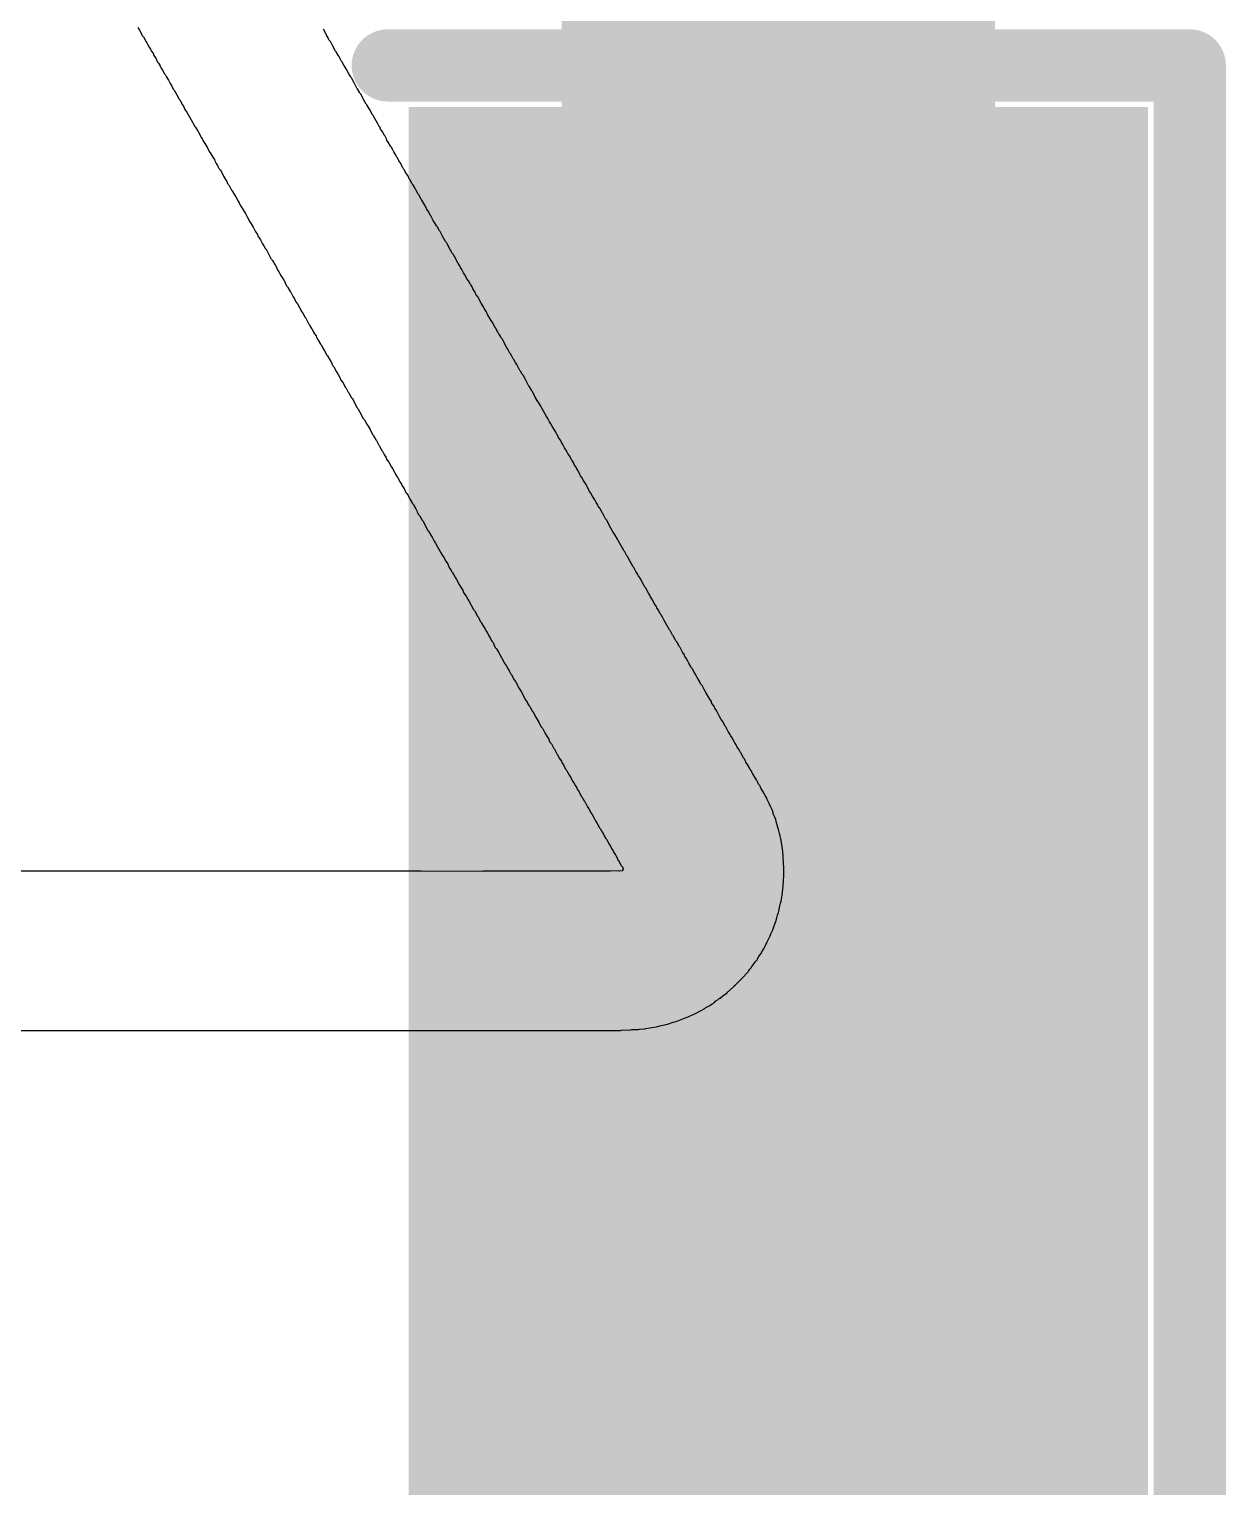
# Model space of a CAD drawing. Header units: inches. Extents: x -2 to 5376, y -4 to 5426.
# Drawn here: x 59.57 to 63.78, y 17.55 to 22.68 of the extents above; entities that cross this region are included whole.
import ezdxf

# ---------------------------------------------------------------- set-up
doc = ezdxf.new("R2010")
doc.units = ezdxf.units.IN
for name, color, linetype in [('Bottom Overlay', 54, 'Continuous'), ('Top Layer', 1, 'Continuous'), ('Top Overlay', 2, 'Continuous'), ('Top Paste', 8, 'Continuous'), ('Top Solder', 216, 'Continuous')]:
    doc.layers.add(name, color=color, linetype=linetype)

# ---------------------------------------------------------------- blocks, each defined once
blk = doc.blocks.new('R___2030_43')
at = {"layer": 'Top Layer'}
blk.add_hatch(color=1, dxfattribs=at).paths.add_polyline_path([(1.75, -3.9), (1.75, 3.9), (4.25, 3.9), (4.25, -3.9)])
at = {"layer": 'Top Paste'}
blk.add_hatch(color=8, dxfattribs=at).paths.add_polyline_path([(1.75, -3.9), (1.75, 3.9), (4.25, 3.9), (4.25, -3.9)])
at = {"layer": 'Top Solder'}
blk.add_hatch(color=216, dxfattribs=at).paths.add_polyline_path([(1.6992, -3.9508), (1.6992, 3.9508), (4.3008, 3.9508), (4.3008, -3.9508)])
at = {"layer": 'Top Overlay'}
for points in [[(1.6256, 4.0968, 0.254, 0.254, 0), (4.4476, 4.0968, 0.254, 0.254, 0)], [(4.4476, -4.0968, 0.254, 0.254, 0), (4.4476, 4.0968, 0.254, 0.254, 0)]]:
    blk.add_lwpolyline(points, format="xyseb", dxfattribs=at)
for points in [[(1.5621, 4.0968, 0.127, 0.127, 1), (1.6891, 4.0968, 0.127, 0.127, 1)], [(4.3841, 4.0968, 0.127, 0.127, 1), (4.5111, 4.0968, 0.127, 0.127, 1)], [(4.3841, 4.0968, 0.127, 0.127, 1), (4.5111, 4.0968, 0.127, 0.127, 1)]]:
    blk.add_lwpolyline(points, format="xyseb", close=True, dxfattribs=at)

msp = doc.modelspace()

# ---------------------------------------------------------------- linework, layer by layer
at = {"layer": 'Bottom Overlay'}
for p, q in [((59.9542, 22.687), (59.9599, 22.6769)), ((59.9599, 22.6769), (59.97, 22.6577)), ((60.6064, 22.6791), (60.6053, 22.6813)), ((60.6087, 22.6769), (60.6064, 22.6791)), ((60.6166, 22.6622), (60.6087, 22.6769)), ((60.6233, 22.6499), (60.6166, 22.6622)), ((59.97, 22.6577), (59.9722, 22.6555)), ((59.9722, 22.6555), (59.9734, 22.6532)), ((59.9734, 22.6532), (59.9824, 22.6364)), ((59.9824, 22.6364), (59.9857, 22.633)), ((59.9857, 22.633), (59.988, 22.6274)), ((59.988, 22.6274), (59.9936, 22.6173)), ((59.9936, 22.6173), (59.9981, 22.6105)), ((59.9981, 22.6105), (60.0003, 22.6049)), ((60.6261, 22.6437), (60.6233, 22.6499)), ((60.6312, 22.6375), (60.6261, 22.6437)), ((60.639, 22.6229), (60.6312, 22.6375)), ((60.6492, 22.6038), (60.639, 22.6229)), ((60.0003, 22.6049), (60.0082, 22.5936)), ((60.0082, 22.5936), (60.0093, 22.5891)), ((60.0093, 22.5891), (60.0166, 22.5785)), ((60.0166, 22.5785), (60.0234, 22.565)), ((60.0234, 22.565), (60.0262, 22.561)), ((60.0262, 22.561), (60.0307, 22.5543)), ((60.6514, 22.6015), (60.6492, 22.6038)), ((60.6593, 22.5869), (60.6514, 22.6015)), ((60.6615, 22.5846), (60.6593, 22.5869)), ((60.666, 22.5768), (60.6615, 22.5846)), ((60.6694, 22.5689), (60.666, 22.5768)), ((60.6717, 22.5667), (60.6694, 22.5689)), ((60.6784, 22.5543), (60.6717, 22.5667)), ((60.0307, 22.5543), (60.0335, 22.547)), ((60.0335, 22.547), (60.0352, 22.5453)), ((60.0352, 22.5453), (60.0363, 22.543)), ((60.0363, 22.543), (60.0408, 22.5363)), ((60.0408, 22.5363), (60.0476, 22.5239)), ((60.0476, 22.5239), (60.0498, 22.5217)), ((60.0498, 22.5217), (60.0521, 22.5161)), ((60.0521, 22.5161), (60.0532, 22.5138)), ((60.0532, 22.5138), (60.0611, 22.5014)), ((60.6829, 22.5475), (60.6784, 22.5543)), ((60.6885, 22.5374), (60.6829, 22.5475)), ((60.6908, 22.5318), (60.6885, 22.5374)), ((60.6964, 22.5239), (60.6908, 22.5318)), ((60.702, 22.5138), (60.6964, 22.5239)), ((60.7031, 22.5116), (60.702, 22.5138)), ((60.7054, 22.5093), (60.7031, 22.5116)), ((60.7144, 22.4924), (60.7054, 22.5093)), ((60.0611, 22.5014), (60.0678, 22.4891)), ((60.0678, 22.4891), (60.0723, 22.4823)), ((60.0723, 22.4823), (60.0746, 22.4767)), ((60.0746, 22.4767), (60.0791, 22.4688)), ((60.0791, 22.4688), (60.0813, 22.4666)), ((60.0813, 22.4666), (60.0903, 22.4497)), ((60.7245, 22.4733), (60.7144, 22.4924)), ((60.7268, 22.4711), (60.7245, 22.4733)), ((60.7346, 22.4565), (60.7268, 22.4711)), ((60.7358, 22.4542), (60.7346, 22.4565)), ((60.738, 22.452), (60.7358, 22.4542)), ((60.0903, 22.4497), (60.0993, 22.434)), ((60.0993, 22.434), (60.1015, 22.4317)), ((60.1015, 22.4317), (60.1105, 22.4148)), ((60.1105, 22.4148), (60.115, 22.4081)), ((60.115, 22.4081), (60.1184, 22.4002)), ((60.7425, 22.4441), (60.738, 22.452)), ((60.7448, 22.4385), (60.7425, 22.4441)), ((60.747, 22.4362), (60.7448, 22.4385)), ((60.7571, 22.4171), (60.747, 22.4362)), ((60.7594, 22.4148), (60.7571, 22.4171)), ((60.7661, 22.4025), (60.7594, 22.4148)), ((60.7706, 22.3957), (60.7661, 22.4025)), ((60.1184, 22.4002), (60.1195, 22.398)), ((60.1195, 22.398), (60.1274, 22.3867)), ((60.1274, 22.3867), (60.1409, 22.362)), ((60.1409, 22.362), (60.1465, 22.3541)), ((60.1465, 22.3541), (60.1488, 22.3485)), ((60.7785, 22.3811), (60.7706, 22.3957)), ((60.7796, 22.3789), (60.7785, 22.3811)), ((60.7819, 22.3766), (60.7796, 22.3789)), ((60.7976, 22.3474), (60.7819, 22.3766)), ((60.1488, 22.3485), (60.1544, 22.3384)), ((60.1544, 22.3384), (60.1566, 22.3361)), ((60.1566, 22.3361), (60.1645, 22.3215)), ((60.1645, 22.3215), (60.1668, 22.3193)), ((60.1668, 22.3193), (60.1679, 22.317)), ((60.1679, 22.317), (60.1769, 22.3002)), ((60.1769, 22.3002), (60.1814, 22.2934)), ((60.8021, 22.3406), (60.7976, 22.3474)), ((60.8032, 22.3384), (60.8021, 22.3406)), ((60.8049, 22.3367), (60.8032, 22.3384)), ((60.8077, 22.3294), (60.8049, 22.3367)), ((60.8133, 22.3215), (60.8077, 22.3294)), ((60.8178, 22.3136), (60.8133, 22.3215)), ((60.8201, 22.308), (60.8178, 22.3136)), ((60.8235, 22.3046), (60.8201, 22.308)), ((60.8291, 22.2945), (60.8235, 22.3046)), ((60.1814, 22.2934), (60.1825, 22.2889)), ((60.1825, 22.2889), (60.1898, 22.2782)), ((60.1898, 22.2782), (60.1983, 22.263)), ((60.1983, 22.263), (60.205, 22.2507)), ((60.205, 22.2507), (60.2106, 22.2428)), ((60.8302, 22.29), (60.8291, 22.2945)), ((60.8347, 22.2833), (60.8302, 22.29)), ((60.8426, 22.2687), (60.8347, 22.2833)), ((60.8448, 22.2664), (60.8426, 22.2687)), ((60.8504, 22.2563), (60.8448, 22.2664)), ((60.8549, 22.2495), (60.8504, 22.2563)), ((60.8606, 22.2394), (60.8549, 22.2495)), ((60.2106, 22.2428), (60.2174, 22.2304)), ((60.2174, 22.2304), (60.223, 22.2226)), ((60.223, 22.2226), (60.2241, 22.2181)), ((60.2241, 22.2181), (60.2297, 22.2079)), ((60.2297, 22.2079), (60.2342, 22.2012)), ((60.2342, 22.2012), (60.2365, 22.1956)), ((60.8639, 22.2316), (60.8606, 22.2394)), ((60.8662, 22.2293), (60.8639, 22.2316)), ((60.8752, 22.2124), (60.8662, 22.2293)), ((60.8774, 22.2102), (60.8752, 22.2124)), ((60.8831, 22.2001), (60.8774, 22.2102)), ((60.8853, 22.1944), (60.8831, 22.2001)), ((60.2365, 22.1956), (60.2376, 22.1933)), ((60.2376, 22.1933), (60.2399, 22.1911)), ((60.2399, 22.1911), (60.241, 22.1888)), ((60.241, 22.1888), (60.2444, 22.1855)), ((60.2444, 22.1855), (60.2466, 22.1798)), ((60.2466, 22.1798), (60.2522, 22.1697)), ((60.2522, 22.1697), (60.2556, 22.1641)), ((60.2556, 22.1641), (60.2623, 22.1517)), ((60.2623, 22.1517), (60.2668, 22.145)), ((60.8876, 22.1922), (60.8853, 22.1944)), ((60.8887, 22.19), (60.8876, 22.1922)), ((60.8909, 22.1877), (60.8887, 22.19)), ((60.896, 22.177), (60.8909, 22.1877)), ((60.9033, 22.1663), (60.896, 22.177)), ((60.9044, 22.1641), (60.9033, 22.1663)), ((60.9089, 22.154), (60.9044, 22.1641)), ((60.9112, 22.1517), (60.9089, 22.154)), ((60.919, 22.1371), (60.9112, 22.1517)), ((60.2668, 22.145), (60.2697, 22.1377)), ((60.2697, 22.1377), (60.2713, 22.136)), ((60.2713, 22.136), (60.2725, 22.1337)), ((60.2725, 22.1337), (60.2747, 22.1315)), ((60.2747, 22.1315), (60.2837, 22.1146)), ((60.2837, 22.1146), (60.286, 22.1124)), ((60.286, 22.1124), (60.2938, 22.0977)), ((60.2938, 22.0977), (60.2983, 22.091)), ((60.9213, 22.1349), (60.919, 22.1371)), ((60.9269, 22.1247), (60.9213, 22.1349)), ((60.9303, 22.1169), (60.9269, 22.1247)), ((60.9325, 22.1146), (60.9303, 22.1169)), ((60.9393, 22.1022), (60.9325, 22.1146)), ((60.9404, 22.1), (60.9393, 22.1022)), ((60.9427, 22.0977), (60.9404, 22.1)), ((60.9483, 22.0876), (60.9427, 22.0977)), ((60.2983, 22.091), (60.3062, 22.0764)), ((60.3062, 22.0764), (60.3107, 22.0696)), ((60.3107, 22.0696), (60.3135, 22.0623)), ((60.3135, 22.0623), (60.3163, 22.0584)), ((60.3163, 22.0584), (60.3208, 22.0516)), ((60.3208, 22.0516), (60.3276, 22.0393)), ((60.9505, 22.082), (60.9483, 22.0876)), ((60.9528, 22.0798), (60.9505, 22.082)), ((60.9595, 22.0674), (60.9528, 22.0798)), ((60.9685, 22.0539), (60.9595, 22.0674)), ((60.9696, 22.0494), (60.9685, 22.0539)), ((60.9753, 22.0404), (60.9696, 22.0494)), ((60.3276, 22.0393), (60.3321, 22.0325)), ((60.3321, 22.0325), (60.3388, 22.0202)), ((60.3388, 22.0202), (60.3478, 22.0033)), ((60.3478, 22.0033), (60.3523, 21.9965)), ((60.3523, 21.9965), (60.3591, 21.9842)), ((60.9798, 22.0325), (60.9753, 22.0404)), ((60.982, 22.0269), (60.9798, 22.0325)), ((60.9843, 22.0247), (60.982, 22.0269)), ((60.9933, 22.0078), (60.9843, 22.0247)), ((60.9978, 22.001), (60.9933, 22.0078)), ((61.0045, 21.9887), (60.9978, 22.001)), ((60.3591, 21.9842), (60.3635, 21.9774)), ((60.3635, 21.9774), (60.3664, 21.9701)), ((60.3664, 21.9701), (60.3748, 21.9583)), ((60.3748, 21.9583), (60.3776, 21.951)), ((60.3776, 21.951), (60.3793, 21.9493)), ((60.3793, 21.9493), (60.3804, 21.9471)), ((60.3804, 21.9471), (60.3849, 21.9403)), ((61.0068, 21.9864), (61.0045, 21.9887)), ((61.0146, 21.9718), (61.0068, 21.9864)), ((61.0169, 21.9696), (61.0146, 21.9718)), ((61.027, 21.9504), (61.0169, 21.9696)), ((61.036, 21.9336), (61.027, 21.9504)), ((60.3849, 21.9403), (60.3928, 21.9257)), ((60.3928, 21.9257), (60.3973, 21.919)), ((60.3973, 21.919), (60.4029, 21.9088)), ((60.4029, 21.9088), (60.4052, 21.9066)), ((60.4052, 21.9066), (60.422, 21.874)), ((61.0382, 21.9313), (61.036, 21.9336)), ((61.0394, 21.9291), (61.0382, 21.9313)), ((61.0416, 21.9268), (61.0394, 21.9291)), ((61.0495, 21.9122), (61.0416, 21.9268)), ((61.0585, 21.8953), (61.0495, 21.9122)), ((61.0596, 21.8931), (61.0585, 21.8953)), ((61.063, 21.8897), (61.0596, 21.8931)), ((61.072, 21.8728), (61.063, 21.8897)), ((60.422, 21.874), (60.4243, 21.8717)), ((60.4243, 21.8717), (60.4254, 21.8695)), ((60.4254, 21.8695), (60.4276, 21.8672)), ((60.4276, 21.8672), (60.4355, 21.8526)), ((60.4355, 21.8526), (60.4378, 21.8504)), ((60.4378, 21.8504), (60.4411, 21.8425)), ((60.4411, 21.8425), (60.4456, 21.8346)), ((61.0798, 21.8582), (61.072, 21.8728)), ((61.0821, 21.856), (61.0798, 21.8582)), ((61.0866, 21.8481), (61.0821, 21.856)), ((61.0888, 21.8425), (61.0866, 21.8481)), ((61.0933, 21.8357), (61.0888, 21.8425)), ((60.4456, 21.8346), (60.4501, 21.8279)), ((60.4501, 21.8279), (60.4524, 21.8222)), ((60.4524, 21.8222), (60.4569, 21.8144)), ((60.4569, 21.8144), (60.4614, 21.8076)), ((60.4614, 21.8076), (60.467, 21.7975)), ((60.467, 21.7975), (60.4693, 21.7953)), ((60.4693, 21.7953), (60.4726, 21.7874)), ((60.4726, 21.7874), (60.4782, 21.7773)), ((61.1001, 21.8234), (61.0933, 21.8357)), ((61.1046, 21.8166), (61.1001, 21.8234)), ((61.1091, 21.8088), (61.1046, 21.8166)), ((61.1113, 21.8031), (61.1091, 21.8088)), ((61.117, 21.7953), (61.1113, 21.8031)), ((61.1226, 21.7851), (61.117, 21.7953)), ((60.4782, 21.7773), (60.4805, 21.775)), ((60.4805, 21.775), (60.4816, 21.7728)), ((60.4816, 21.7728), (60.4895, 21.7582)), ((60.4895, 21.7582), (60.4917, 21.7559)), ((60.4917, 21.7559), (60.4929, 21.7537)), ((60.4929, 21.7537), (60.5007, 21.739)), ((60.5007, 21.739), (60.5052, 21.7323)), ((61.1237, 21.7829), (61.1226, 21.7851)), ((61.1254, 21.7812), (61.1237, 21.7829)), ((61.1299, 21.7745), (61.1254, 21.7812)), ((61.1327, 21.7671), (61.1299, 21.7745)), ((61.1417, 21.7537), (61.1327, 21.7671)), ((61.1428, 21.7492), (61.1417, 21.7537)), ((61.1529, 21.7345), (61.1428, 21.7492)), ((60.5052, 21.7323), (60.5069, 21.7261)), ((60.5069, 21.7261), (60.5086, 21.7244)), ((60.5086, 21.7244), (60.5097, 21.7222)), ((60.5097, 21.7222), (60.5154, 21.7143)), ((60.5154, 21.7143), (60.5221, 21.7019)), ((60.5221, 21.7019), (60.5266, 21.6941)), ((60.5266, 21.6941), (60.5277, 21.6918)), ((60.5277, 21.6918), (60.5356, 21.6794)), ((61.1541, 21.73), (61.1529, 21.7345)), ((61.1619, 21.7177), (61.1541, 21.73)), ((61.1687, 21.7053), (61.1619, 21.7177)), ((61.1743, 21.6952), (61.1687, 21.7053)), ((61.1788, 21.6884), (61.1743, 21.6952)), ((61.1833, 21.6806), (61.1788, 21.6884)), ((60.5356, 21.6794), (60.5423, 21.6671)), ((60.5423, 21.6671), (60.5446, 21.6648)), ((60.5446, 21.6648), (60.5547, 21.6457)), ((60.5547, 21.6457), (60.557, 21.6435)), ((60.557, 21.6435), (60.5592, 21.6378)), ((60.5592, 21.6378), (60.5648, 21.6277)), ((61.1855, 21.6749), (61.1833, 21.6806)), ((61.19, 21.6682), (61.1855, 21.6749)), ((61.1968, 21.6558), (61.19, 21.6682)), ((61.2013, 21.6491), (61.1968, 21.6558)), ((61.2092, 21.6345), (61.2013, 21.6491)), ((61.2103, 21.6322), (61.2092, 21.6345)), ((60.5648, 21.6277), (60.5671, 21.6255)), ((60.5671, 21.6255), (60.5716, 21.6153)), ((60.5716, 21.6153), (60.575, 21.6097)), ((60.575, 21.6097), (60.5806, 21.6018)), ((60.5806, 21.6018), (60.5817, 21.5974)), ((60.5817, 21.5974), (60.5873, 21.5895)), ((60.5873, 21.5895), (60.5884, 21.5872)), ((60.5884, 21.5872), (60.5963, 21.5726)), ((61.2125, 21.63), (61.2103, 21.6322)), ((61.2215, 21.6131), (61.2125, 21.63)), ((61.2227, 21.6108), (61.2215, 21.6131)), ((61.2249, 21.6086), (61.2227, 21.6108)), ((61.2316, 21.5962), (61.2249, 21.6086)), ((61.2328, 21.594), (61.2316, 21.5962)), ((61.235, 21.5917), (61.2328, 21.594)), ((61.2508, 21.5625), (61.235, 21.5917)), ((60.5963, 21.5726), (60.5986, 21.5704)), ((60.5986, 21.5704), (60.6064, 21.5557)), ((60.6064, 21.5557), (60.6109, 21.549)), ((60.6109, 21.549), (60.6188, 21.5344)), ((60.6188, 21.5344), (60.6211, 21.5321)), ((60.6211, 21.5321), (60.6289, 21.5175)), ((61.2553, 21.5557), (61.2508, 21.5625)), ((61.2631, 21.5411), (61.2553, 21.5557)), ((61.2654, 21.5389), (61.2631, 21.5411)), ((61.2699, 21.531), (61.2654, 21.5389)), ((61.2744, 21.5209), (61.2699, 21.531)), ((60.6289, 21.5175), (60.6345, 21.5085)), ((60.6345, 21.5085), (60.6374, 21.5012)), ((60.6374, 21.5012), (60.639, 21.4995)), ((60.639, 21.4995), (60.6402, 21.4973)), ((60.6402, 21.4973), (60.6424, 21.495)), ((60.6424, 21.495), (60.6435, 21.4928)), ((60.6435, 21.4928), (60.6525, 21.4759)), ((61.2766, 21.5186), (61.2744, 21.5209)), ((61.2822, 21.5085), (61.2766, 21.5186)), ((61.2867, 21.5018), (61.2822, 21.5085)), ((61.2969, 21.4827), (61.2867, 21.5018)), ((61.298, 21.4804), (61.2969, 21.4827)), ((61.3002, 21.4782), (61.298, 21.4804)), ((60.6525, 21.4759), (60.6582, 21.4658)), ((60.6582, 21.4658), (60.666, 21.4534)), ((60.666, 21.4534), (60.6672, 21.4489)), ((60.6672, 21.4489), (60.6728, 21.441)), ((60.6728, 21.441), (60.675, 21.4388)), ((60.675, 21.4388), (60.6784, 21.4309)), ((60.6784, 21.4309), (60.684, 21.4208)), ((61.3059, 21.468), (61.3002, 21.4782)), ((61.307, 21.4658), (61.3059, 21.468)), ((61.3092, 21.4635), (61.307, 21.4658)), ((61.3171, 21.4489), (61.3092, 21.4635)), ((61.3272, 21.4298), (61.3171, 21.4489)), ((61.3284, 21.4276), (61.3272, 21.4298)), ((60.684, 21.4208), (60.6863, 21.4186)), ((60.6863, 21.4186), (60.6941, 21.4039)), ((60.6941, 21.4039), (60.6964, 21.4017)), ((60.6964, 21.4017), (60.7054, 21.3848)), ((60.7054, 21.3848), (60.7076, 21.3826)), ((60.7076, 21.3826), (60.7256, 21.3488)), ((61.3306, 21.4253), (61.3284, 21.4276)), ((61.3385, 21.4107), (61.3306, 21.4253)), ((61.3396, 21.4084), (61.3385, 21.4107)), ((61.3418, 21.4062), (61.3396, 21.4084)), ((61.352, 21.3871), (61.3418, 21.4062)), ((61.3587, 21.3747), (61.352, 21.3871)), ((60.7256, 21.3488), (60.7279, 21.3466)), ((60.7279, 21.3466), (60.729, 21.3443)), ((60.729, 21.3443), (60.738, 21.3275)), ((60.738, 21.3275), (60.7459, 21.3129)), ((61.3643, 21.3668), (61.3587, 21.3747)), ((61.3711, 21.3545), (61.3643, 21.3668)), ((61.3756, 21.3477), (61.3711, 21.3545)), ((61.3913, 21.3185), (61.3756, 21.3477)), ((60.7459, 21.3129), (60.7509, 21.3067)), ((60.7509, 21.3067), (60.7594, 21.2915)), ((60.7594, 21.2915), (60.7639, 21.2847)), ((60.7639, 21.2847), (60.7706, 21.2724)), ((61.3958, 21.3117), (61.3913, 21.3185)), ((61.4026, 21.2994), (61.3958, 21.3117)), ((61.4071, 21.2926), (61.4026, 21.2994)), ((61.4127, 21.2825), (61.4071, 21.2926)), ((61.4172, 21.2758), (61.4127, 21.2825)), ((61.4239, 21.2634), (61.4172, 21.2758)), ((60.7706, 21.2724), (60.7796, 21.2555)), ((60.7796, 21.2555), (60.7819, 21.2533)), ((60.7819, 21.2533), (60.783, 21.251)), ((60.783, 21.251), (60.7909, 21.2364)), ((60.7909, 21.2364), (60.7931, 21.2341)), ((60.7931, 21.2341), (60.8021, 21.2173)), ((61.4284, 21.2566), (61.4239, 21.2634)), ((61.4329, 21.2488), (61.4284, 21.2566)), ((61.4341, 21.2443), (61.4329, 21.2488)), ((61.4397, 21.2364), (61.4341, 21.2443)), ((61.4453, 21.2263), (61.4397, 21.2364)), ((61.4487, 21.2207), (61.4453, 21.2263)), ((60.8021, 21.2173), (60.8043, 21.215)), ((60.8043, 21.215), (60.8077, 21.2072)), ((60.8077, 21.2072), (60.8122, 21.1993)), ((60.8122, 21.1993), (60.8145, 21.197)), ((60.8145, 21.197), (60.8156, 21.1948)), ((60.8156, 21.1948), (60.819, 21.1869)), ((60.819, 21.1869), (60.8201, 21.1847)), ((60.8201, 21.1847), (60.828, 21.1734)), ((60.828, 21.1734), (60.8291, 21.1689)), ((61.4554, 21.2083), (61.4487, 21.2207)), ((61.4599, 21.2015), (61.4554, 21.2083)), ((61.4644, 21.1937), (61.4599, 21.2015)), ((61.4667, 21.188), (61.4644, 21.1937)), ((61.4723, 21.1802), (61.4667, 21.188)), ((61.4768, 21.1723), (61.4723, 21.1802)), ((61.479, 21.1667), (61.4768, 21.1723)), ((60.8291, 21.1689), (60.8364, 21.1582)), ((60.8364, 21.1582), (60.846, 21.1408)), ((60.846, 21.1408), (60.8504, 21.1341)), ((60.8504, 21.1341), (60.8561, 21.1239)), ((60.8561, 21.1239), (60.8583, 21.1217)), ((60.8583, 21.1217), (60.8617, 21.1138)), ((61.4818, 21.1639), (61.479, 21.1667)), ((61.4863, 21.1571), (61.4818, 21.1639)), ((61.4892, 21.1498), (61.4863, 21.1571)), ((61.497, 21.1386), (61.4892, 21.1498)), ((61.4981, 21.1341), (61.497, 21.1386)), ((61.5026, 21.1273), (61.4981, 21.1341)), ((61.5105, 21.1127), (61.5026, 21.1273)), ((60.8617, 21.1138), (60.8662, 21.106)), ((60.8662, 21.106), (60.8684, 21.1037)), ((60.8684, 21.1037), (60.8718, 21.0958)), ((60.8718, 21.0958), (60.8763, 21.088)), ((60.8763, 21.088), (60.8819, 21.0801)), ((60.8819, 21.0801), (60.8831, 21.0756)), ((60.8831, 21.0756), (60.8904, 21.0649)), ((61.5116, 21.1105), (61.5105, 21.1127)), ((61.5173, 21.1026), (61.5116, 21.1105)), ((61.5184, 21.1003), (61.5173, 21.1026)), ((61.5206, 21.0947), (61.5184, 21.1003)), ((61.5263, 21.0868), (61.5206, 21.0947)), ((61.5308, 21.079), (61.5263, 21.0868)), ((61.5341, 21.0711), (61.5308, 21.079)), ((61.5364, 21.0688), (61.5341, 21.0711)), ((60.8904, 21.0649), (60.8971, 21.0514)), ((60.8971, 21.0514), (60.8999, 21.0475)), ((60.8999, 21.0475), (60.9044, 21.0407)), ((60.9044, 21.0407), (60.9067, 21.0351)), ((60.9067, 21.0351), (60.9123, 21.0272)), ((60.9123, 21.0272), (60.9202, 21.0126)), ((61.5409, 21.061), (61.5364, 21.0688)), ((61.5431, 21.0554), (61.5409, 21.061)), ((61.5476, 21.0486), (61.5431, 21.0554)), ((61.5533, 21.0385), (61.5476, 21.0486)), ((61.5611, 21.0261), (61.5533, 21.0385)), ((61.5656, 21.0182), (61.5611, 21.0261)), ((61.5667, 21.016), (61.5656, 21.0182)), ((60.9202, 21.0126), (60.9224, 21.0104)), ((60.9224, 21.0104), (60.9235, 21.0081)), ((60.9235, 21.0081), (60.9314, 20.9935)), ((60.9314, 20.9935), (60.9359, 20.9868)), ((60.9359, 20.9868), (60.937, 20.9823)), ((60.937, 20.9823), (60.9415, 20.9744)), ((60.9415, 20.9744), (60.9449, 20.971)), ((60.9449, 20.971), (60.9539, 20.9541)), ((61.5724, 21.0081), (61.5667, 21.016)), ((61.5735, 21.0036), (61.5724, 21.0081)), ((61.5791, 20.9958), (61.5735, 21.0036)), ((61.5847, 20.9856), (61.5791, 20.9958)), ((61.587, 20.98), (61.5847, 20.9856)), ((61.5892, 20.9778), (61.587, 20.98)), ((61.5982, 20.9609), (61.5892, 20.9778)), ((60.9539, 20.9541), (60.9562, 20.9519)), ((60.9562, 20.9519), (60.9741, 20.9182)), ((60.9741, 20.9182), (60.9764, 20.9159)), ((60.9764, 20.9159), (60.9843, 20.9013)), ((61.5994, 20.9586), (61.5982, 20.9609)), ((61.6027, 20.9553), (61.5994, 20.9586)), ((61.6185, 20.926), (61.6027, 20.9553)), ((61.623, 20.9182), (61.6185, 20.926)), ((61.6286, 20.908), (61.623, 20.9182)), ((60.9843, 20.9013), (60.9888, 20.8946)), ((60.9888, 20.8946), (60.9966, 20.8799)), ((60.9966, 20.8799), (61.0011, 20.8732)), ((61.0011, 20.8732), (61.0079, 20.8608)), ((61.6331, 20.9013), (61.6286, 20.908)), ((61.641, 20.8867), (61.6331, 20.9013)), ((61.6421, 20.8844), (61.641, 20.8867)), ((61.6443, 20.8822), (61.6421, 20.8844)), ((61.65, 20.8721), (61.6443, 20.8822)), ((61.6545, 20.8642), (61.65, 20.8721)), ((61.6634, 20.8473), (61.6545, 20.8642)), ((61.0079, 20.8608), (61.0169, 20.844)), ((61.0169, 20.844), (61.0191, 20.8417)), ((61.0191, 20.8417), (61.0202, 20.8395)), ((61.0202, 20.8395), (61.0259, 20.8293)), ((61.0259, 20.8293), (61.0315, 20.8215)), ((61.0315, 20.8215), (61.0349, 20.8136)), ((61.0349, 20.8136), (61.036, 20.8113)), ((61.6646, 20.8451), (61.6634, 20.8473)), ((61.6668, 20.8428), (61.6646, 20.8451)), ((61.6747, 20.8282), (61.6668, 20.8428)), ((61.6769, 20.826), (61.6747, 20.8282)), ((61.6859, 20.8091), (61.6769, 20.826)), ((61.036, 20.8113), (61.0439, 20.8001)), ((61.0439, 20.8001), (61.0461, 20.7945)), ((61.0461, 20.7945), (61.0517, 20.7844)), ((61.0517, 20.7844), (61.0562, 20.7776)), ((61.0562, 20.7776), (61.0574, 20.7731)), ((61.0574, 20.7731), (61.0596, 20.7709)), ((61.0596, 20.7709), (61.0607, 20.7686)), ((61.0607, 20.7686), (61.0652, 20.7619)), ((61.0652, 20.7619), (61.0708, 20.7517)), ((61.6916, 20.799), (61.6859, 20.8091)), ((61.6949, 20.7911), (61.6916, 20.799)), ((61.6983, 20.7877), (61.6949, 20.7911)), ((61.7062, 20.7731), (61.6983, 20.7877)), ((61.7107, 20.7664), (61.7062, 20.7731)), ((61.7152, 20.7585), (61.7107, 20.7664)), ((61.0708, 20.7517), (61.0753, 20.745)), ((61.0753, 20.745), (61.0843, 20.7281)), ((61.0843, 20.7281), (61.0911, 20.7158)), ((61.0911, 20.7158), (61.0967, 20.7079)), ((61.723, 20.7461), (61.7152, 20.7585)), ((61.7287, 20.736), (61.723, 20.7461)), ((61.7388, 20.7169), (61.7287, 20.736)), ((61.741, 20.7146), (61.7388, 20.7169)), ((61.7489, 20.7), (61.741, 20.7146)), ((61.0967, 20.7079), (61.1001, 20.7)), ((61.1001, 20.7), (61.1012, 20.6978)), ((61.1012, 20.6978), (61.1091, 20.6865)), ((61.1091, 20.6865), (61.1158, 20.6742)), ((61.1158, 20.6742), (61.1192, 20.6685)), ((61.1192, 20.6685), (61.1349, 20.6393)), ((61.75, 20.6978), (61.7489, 20.7)), ((61.7557, 20.6899), (61.75, 20.6978)), ((61.7579, 20.6843), (61.7557, 20.6899)), ((61.7624, 20.6775), (61.7579, 20.6843)), ((61.768, 20.6674), (61.7624, 20.6775)), ((61.7708, 20.6612), (61.768, 20.6674)), ((61.7781, 20.6505), (61.7708, 20.6612)), ((61.1349, 20.6393), (61.1394, 20.6348)), ((61.1394, 20.6348), (61.1406, 20.6325)), ((61.1406, 20.6325), (61.1439, 20.6247)), ((61.1439, 20.6247), (61.1484, 20.6168)), ((61.1484, 20.6168), (61.1507, 20.6146)), ((61.1507, 20.6146), (61.1529, 20.6089)), ((61.1529, 20.6089), (61.1586, 20.5988)), ((61.7793, 20.646), (61.7781, 20.6505)), ((61.7849, 20.6382), (61.7793, 20.646)), ((61.7894, 20.6303), (61.7849, 20.6382)), ((61.7916, 20.6247), (61.7894, 20.6303)), ((61.795, 20.6213), (61.7916, 20.6247)), ((61.7995, 20.6134), (61.795, 20.6213)), ((61.804, 20.6033), (61.7995, 20.6134)), ((61.1586, 20.5988), (61.1608, 20.5966)), ((61.1608, 20.5966), (61.1619, 20.5943)), ((61.1619, 20.5943), (61.1698, 20.5797)), ((61.1698, 20.5797), (61.1743, 20.573)), ((61.1743, 20.573), (61.1799, 20.5628)), ((61.1799, 20.5628), (61.1844, 20.5561)), ((61.8096, 20.5954), (61.804, 20.6033)), ((61.8153, 20.5853), (61.8096, 20.5954)), ((61.8243, 20.5685), (61.8153, 20.5853)), ((61.8265, 20.5662), (61.8243, 20.5685)), ((61.8355, 20.5493), (61.8265, 20.5662)), ((61.1844, 20.5561), (61.1912, 20.5437)), ((61.1912, 20.5437), (61.1945, 20.5381)), ((61.1945, 20.5381), (61.1968, 20.5325)), ((61.1968, 20.5325), (61.2002, 20.5268)), ((61.2002, 20.5268), (61.2035, 20.5235)), ((61.2035, 20.5235), (61.2047, 20.5212)), ((61.2047, 20.5212), (61.208, 20.5134)), ((61.208, 20.5134), (61.2125, 20.5055)), ((61.2125, 20.5055), (61.2159, 20.5021)), ((61.8377, 20.5471), (61.8355, 20.5493)), ((61.8445, 20.5347), (61.8377, 20.5471)), ((61.8467, 20.5291), (61.8445, 20.5347)), ((61.8501, 20.5257), (61.8467, 20.5291)), ((61.858, 20.5111), (61.8501, 20.5257)), ((61.8591, 20.5089), (61.858, 20.5111)), ((61.8614, 20.5066), (61.8591, 20.5089)), ((61.8704, 20.4897), (61.8614, 20.5066)), ((61.2159, 20.5021), (61.2227, 20.4897)), ((61.2227, 20.4897), (61.2339, 20.4684)), ((61.2339, 20.4684), (61.2361, 20.4661)), ((61.2361, 20.4661), (61.2451, 20.4493)), ((61.8737, 20.4841), (61.8704, 20.4897)), ((61.8754, 20.4824), (61.8737, 20.4841)), ((61.8782, 20.4751), (61.8754, 20.4824)), ((61.8827, 20.4684), (61.8782, 20.4751)), ((61.8883, 20.4583), (61.8827, 20.4684)), ((61.8928, 20.4515), (61.8883, 20.4583)), ((61.2451, 20.4493), (61.2496, 20.4425)), ((61.2496, 20.4425), (61.2564, 20.4301)), ((61.2564, 20.4301), (61.2598, 20.4245)), ((61.2598, 20.4245), (61.2654, 20.4144)), ((61.2654, 20.4144), (61.2676, 20.4122)), ((61.2676, 20.4122), (61.2688, 20.4099)), ((61.2688, 20.4099), (61.2778, 20.393)), ((61.9007, 20.4369), (61.8928, 20.4515)), ((61.9018, 20.4346), (61.9007, 20.4369)), ((61.9041, 20.4324), (61.9018, 20.4346)), ((61.9086, 20.4245), (61.9041, 20.4324)), ((61.9108, 20.4189), (61.9086, 20.4245)), ((61.9153, 20.4122), (61.9108, 20.4189)), ((61.9221, 20.3998), (61.9153, 20.4122)), ((61.2778, 20.393), (61.2822, 20.3863)), ((61.2822, 20.3863), (61.289, 20.3739)), ((61.289, 20.3739), (61.2912, 20.3717)), ((61.2912, 20.3717), (61.2935, 20.366)), ((61.2935, 20.366), (61.298, 20.3582)), ((61.298, 20.3582), (61.3025, 20.3514)), ((61.3025, 20.3514), (61.3182, 20.3222)), ((61.9243, 20.3975), (61.9221, 20.3998)), ((61.9311, 20.3852), (61.9243, 20.3975)), ((61.9339, 20.379), (61.9311, 20.3852)), ((61.9389, 20.3728), (61.9339, 20.379)), ((61.9401, 20.3705), (61.9389, 20.3728)), ((61.9446, 20.3604), (61.9401, 20.3705)), ((61.9468, 20.3582), (61.9446, 20.3604)), ((61.9524, 20.3481), (61.9468, 20.3582)), ((61.3182, 20.3222), (61.3239, 20.3143)), ((61.3239, 20.3143), (61.3261, 20.3087)), ((61.3261, 20.3087), (61.3306, 20.3008)), ((61.3306, 20.3008), (61.3329, 20.2986)), ((61.9558, 20.3424), (61.9524, 20.3481)), ((61.9637, 20.3278), (61.9558, 20.3424)), ((61.9716, 20.3166), (61.9637, 20.3278)), ((61.9727, 20.3121), (61.9716, 20.3166)), ((61.9828, 20.2975), (61.9727, 20.3121)), ((61.3329, 20.2986), (61.334, 20.2963)), ((61.334, 20.2963), (61.3418, 20.2817)), ((61.3418, 20.2817), (61.3441, 20.2795)), ((61.3441, 20.2795), (61.3531, 20.2626)), ((61.3531, 20.2626), (61.3576, 20.2558)), ((61.3576, 20.2558), (61.3643, 20.2435)), ((61.9839, 20.293), (61.9828, 20.2975)), ((61.9895, 20.2851), (61.9839, 20.293)), ((61.9997, 20.266), (61.9895, 20.2851)), ((62.0064, 20.2536), (61.9997, 20.266)), ((62.0109, 20.2469), (62.0064, 20.2536)), ((61.3643, 20.2435), (61.3722, 20.2289)), ((61.3722, 20.2289), (61.3773, 20.2227)), ((61.3773, 20.2227), (61.3829, 20.2103)), ((61.3829, 20.2103), (61.3846, 20.2086)), ((61.3846, 20.2086), (61.3857, 20.2064)), ((61.3857, 20.2064), (61.3936, 20.1918)), ((62.0199, 20.23), (62.0109, 20.2469)), ((62.0222, 20.2277), (62.0199, 20.23)), ((62.0278, 20.2176), (62.0222, 20.2277)), ((62.0306, 20.2114), (62.0278, 20.2176)), ((62.0379, 20.2007), (62.0306, 20.2114)), ((62.039, 20.1963), (62.0379, 20.2007)), ((61.3936, 20.1918), (61.3992, 20.1839)), ((61.3992, 20.1839), (61.4026, 20.176)), ((61.4026, 20.176), (61.4037, 20.1738)), ((61.4037, 20.1738), (61.4088, 20.1676)), ((61.4088, 20.1676), (61.4172, 20.1513)), ((61.4172, 20.1513), (61.4194, 20.149)), ((61.4194, 20.149), (61.4284, 20.1322)), ((62.0446, 20.1884), (62.039, 20.1963)), ((62.0525, 20.1738), (62.0446, 20.1884)), ((62.0548, 20.1715), (62.0525, 20.1738)), ((62.0593, 20.1636), (62.0548, 20.1715)), ((62.0615, 20.158), (62.0593, 20.1636)), ((62.0694, 20.1468), (62.0615, 20.158)), ((62.0705, 20.1445), (62.0694, 20.1468)), ((61.4284, 20.1322), (61.4307, 20.1299)), ((61.4307, 20.1299), (61.4352, 20.1198)), ((61.4352, 20.1198), (61.4363, 20.1175)), ((61.4363, 20.1175), (61.4442, 20.1063)), ((61.4442, 20.1063), (61.4453, 20.1018)), ((61.4453, 20.1018), (61.4526, 20.0911)), ((62.0739, 20.1367), (62.0705, 20.1445)), ((62.0761, 20.1344), (62.0739, 20.1367)), ((62.084, 20.1198), (62.0761, 20.1344)), ((62.0851, 20.1175), (62.084, 20.1198)), ((62.0874, 20.1153), (62.0851, 20.1175)), ((62.0919, 20.1074), (62.0874, 20.1153)), ((62.093, 20.1029), (62.0919, 20.1074)), ((62.0986, 20.095), (62.093, 20.1029)), ((62.1065, 20.0804), (62.0986, 20.095)), ((61.4526, 20.0911), (61.4554, 20.0849)), ((61.4554, 20.0849), (61.4599, 20.0771)), ((61.4599, 20.0771), (61.4622, 20.0748)), ((61.4622, 20.0748), (61.4633, 20.0726)), ((61.4633, 20.0726), (61.4723, 20.0557)), ((61.4723, 20.0557), (61.4768, 20.0489)), ((61.4768, 20.0489), (61.4835, 20.0366)), ((62.1076, 20.0782), (62.1065, 20.0804)), ((62.1099, 20.0759), (62.1076, 20.0782)), ((62.111, 20.0737), (62.1099, 20.0759)), ((62.1127, 20.072), (62.111, 20.0737)), ((62.1155, 20.0647), (62.1127, 20.072)), ((62.1177, 20.0624), (62.1155, 20.0647)), ((62.1256, 20.0478), (62.1177, 20.0624)), ((62.1301, 20.0411), (62.1256, 20.0478)), ((61.4835, 20.0366), (61.488, 20.0298)), ((61.488, 20.0298), (61.4937, 20.0197)), ((61.4937, 20.0197), (61.4981, 20.013)), ((61.4981, 20.013), (61.501, 20.0057)), ((61.501, 20.0057), (61.5026, 20.004)), ((61.5026, 20.004), (61.5071, 19.9961)), ((61.5071, 19.9961), (61.5139, 19.9837)), ((62.1357, 20.031), (62.1301, 20.0411)), ((62.138, 20.0253), (62.1357, 20.031)), ((62.1402, 20.0231), (62.138, 20.0253)), ((62.1414, 20.0208), (62.1402, 20.0231)), ((62.143, 20.0191), (62.1414, 20.0208)), ((62.1458, 20.0118), (62.143, 20.0191)), ((62.1503, 20.0051), (62.1458, 20.0118)), ((62.1571, 19.9927), (62.1503, 20.0051)), ((62.161, 19.9854), (62.1571, 19.9927)), ((61.5139, 19.9837), (61.5161, 19.9815)), ((61.5161, 19.9815), (61.5251, 19.9646)), ((61.5251, 19.9646), (61.5274, 19.9624)), ((61.5274, 19.9624), (61.5285, 19.9601)), ((61.5285, 19.9601), (61.5364, 19.9455)), ((61.5364, 19.9455), (61.5409, 19.9387)), ((62.1655, 19.9787), (62.161, 19.9854)), ((62.1683, 19.9714), (62.1655, 19.9787)), ((62.1756, 19.9573), (62.1683, 19.9714)), ((62.1796, 19.9466), (62.1756, 19.9573)), ((62.1869, 19.9326), (62.1796, 19.9466)), ((61.5409, 19.9387), (61.5488, 19.9241)), ((61.5488, 19.9241), (61.5521, 19.9185)), ((61.5521, 19.9185), (61.56, 19.9039)), ((61.56, 19.9039), (61.5645, 19.8971)), ((61.5645, 19.8971), (61.5701, 19.887)), ((62.1886, 19.9264), (62.1869, 19.9326)), ((62.1897, 19.9219), (62.1886, 19.9264)), ((62.192, 19.9163), (62.1897, 19.9219)), ((62.1948, 19.9101), (62.192, 19.9163)), ((62.1981, 19.9011), (62.1948, 19.9101)), ((62.1998, 19.8949), (62.1981, 19.9011)), ((62.2021, 19.8859), (62.1998, 19.8949)), ((61.5701, 19.887), (61.578, 19.8724)), ((61.578, 19.8724), (61.5802, 19.8702)), ((61.5802, 19.8702), (61.5892, 19.8533)), ((61.5892, 19.8533), (61.5926, 19.8499)), ((61.5926, 19.8499), (61.5949, 19.8443)), ((61.5949, 19.8443), (61.6005, 19.8342)), ((62.206, 19.873), (62.2021, 19.8859)), ((62.2083, 19.8673), (62.206, 19.873)), ((62.2094, 19.8617), (62.2083, 19.8673)), ((62.2111, 19.8522), (62.2094, 19.8617)), ((62.2133, 19.8443), (62.2111, 19.8522)), ((62.2144, 19.8398), (62.2133, 19.8443)), ((62.2161, 19.8336), (62.2144, 19.8398)), ((61.6005, 19.8342), (61.6027, 19.8319)), ((61.6027, 19.8319), (61.6117, 19.8151)), ((61.6117, 19.8151), (61.6151, 19.8094)), ((61.6151, 19.8094), (61.6207, 19.7993)), ((61.6207, 19.7993), (61.6263, 19.7914)), ((61.6263, 19.7914), (61.6286, 19.7858)), ((62.2218, 19.7999), (62.2161, 19.8336)), ((62.2229, 19.7864), (62.2218, 19.7999)), ((61.6286, 19.7858), (61.6331, 19.7779)), ((61.6331, 19.7779), (61.6353, 19.7757)), ((61.6353, 19.7757), (61.6398, 19.7656)), ((61.6398, 19.7656), (61.6443, 19.7577)), ((61.6443, 19.7577), (61.6466, 19.7555)), ((61.6466, 19.7555), (61.6488, 19.7498)), ((61.6488, 19.7498), (61.6545, 19.7397)), ((61.6545, 19.7397), (61.6589, 19.7352)), ((62.224, 19.774), (62.2229, 19.7864)), ((62.2257, 19.7408), (62.224, 19.774)), ((62.2268, 19.7375), (62.2257, 19.7408)), ((62.2263, 19.7077), (62.2268, 19.7375)), ((60.95, 19.72), (57.7812, 19.72)), ((61.167, 19.7189), (60.95, 19.72)), ((61.1704, 19.72), (61.167, 19.7189)), ((61.3216, 19.7195), (61.1704, 19.72)), ((61.6168, 19.72), (61.3216, 19.7195)), ((61.6449, 19.7212), (61.6168, 19.72)), ((61.6483, 19.72), (61.6449, 19.7212)), ((61.6578, 19.7206), (61.6483, 19.72)), ((61.6612, 19.7262), (61.6578, 19.7206)), ((61.6589, 19.7352), (61.6612, 19.7262)), ((62.2251, 19.6818), (62.2263, 19.7077)), ((62.2184, 19.6211), (62.2206, 19.6357)), ((62.2206, 19.6357), (62.2229, 19.6559)), ((62.2229, 19.6559), (62.224, 19.6694)), ((62.224, 19.6694), (62.2251, 19.6818)), ((62.2088, 19.5789), (62.2116, 19.5918)), ((62.2116, 19.5918), (62.2128, 19.5975)), ((62.2128, 19.5975), (62.2139, 19.602)), ((62.2139, 19.602), (62.215, 19.6076)), ((62.215, 19.6076), (62.2167, 19.6138)), ((62.2167, 19.6138), (62.2184, 19.6211)), ((62.1875, 19.5137), (62.1936, 19.5311)), ((62.1936, 19.5311), (62.1987, 19.5429)), ((62.1987, 19.5429), (62.2015, 19.5559)), ((62.2015, 19.5559), (62.2049, 19.5649)), ((62.2049, 19.5649), (62.2077, 19.5744)), ((62.2077, 19.5744), (62.2088, 19.5789)), ((62.1683, 19.471), (62.1785, 19.4923)), ((62.1785, 19.4923), (62.1813, 19.4996)), ((62.1813, 19.4996), (62.1875, 19.5137)), ((62.138, 19.4181), (62.1458, 19.4294)), ((62.1458, 19.4294), (62.1515, 19.4395)), ((62.1515, 19.4395), (62.156, 19.4462)), ((62.156, 19.4462), (62.1627, 19.4586)), ((62.1627, 19.4586), (62.1683, 19.471)), ((62.1076, 19.3754), (62.111, 19.3788)), ((62.111, 19.3788), (62.1121, 19.381)), ((62.1121, 19.381), (62.1228, 19.3951)), ((62.1228, 19.3951), (62.1273, 19.4018)), ((62.1273, 19.4018), (62.1301, 19.4057)), ((62.1301, 19.4057), (62.1324, 19.408)), ((62.1324, 19.408), (62.1335, 19.4102)), ((62.1335, 19.4102), (62.138, 19.4181)), ((62.057, 19.3203), (62.0789, 19.3422)), ((62.0789, 19.3422), (62.0806, 19.3428)), ((62.0806, 19.3428), (62.0818, 19.345)), ((62.0818, 19.345), (62.0907, 19.354)), ((62.0907, 19.354), (62.0919, 19.3563)), ((62.0919, 19.3563), (62.1009, 19.3653)), ((62.1009, 19.3653), (62.102, 19.3675)), ((62.102, 19.3675), (62.1076, 19.3754)), ((62.0025, 19.2736), (62.0126, 19.2815)), ((62.0126, 19.2815), (62.0267, 19.2922)), ((62.0267, 19.2922), (62.0272, 19.2939)), ((62.0272, 19.2939), (62.0295, 19.295)), ((62.0295, 19.295), (62.0317, 19.2972)), ((62.0317, 19.2972), (62.034, 19.2984)), ((62.034, 19.2984), (62.0441, 19.3085)), ((62.0441, 19.3085), (62.0463, 19.3096)), ((62.0463, 19.3096), (62.0491, 19.3124)), ((62.0491, 19.3124), (62.0503, 19.3147)), ((62.0503, 19.3147), (62.057, 19.3203)), ((61.9136, 19.2185), (61.9485, 19.2365)), ((61.9485, 19.2365), (61.9519, 19.2399)), ((61.9519, 19.2399), (61.9541, 19.241)), ((61.9541, 19.241), (61.9665, 19.2478)), ((61.9665, 19.2478), (61.9744, 19.2534)), ((61.9744, 19.2534), (61.9822, 19.2579)), ((61.9822, 19.2579), (61.9879, 19.2635)), ((61.9879, 19.2635), (61.9957, 19.268)), ((61.9957, 19.268), (62.0002, 19.2725)), ((62.0002, 19.2725), (62.0025, 19.2736)), ((61.777, 19.1718), (61.7832, 19.1735)), ((61.7832, 19.1735), (61.7905, 19.1752)), ((61.7905, 19.1752), (61.8175, 19.182)), ((61.8175, 19.182), (61.8372, 19.1882)), ((61.8372, 19.1882), (61.8417, 19.1893)), ((61.8417, 19.1893), (61.8479, 19.191)), ((61.8479, 19.191), (61.8535, 19.1932)), ((61.8535, 19.1932), (61.8597, 19.196)), ((61.8597, 19.196), (61.8771, 19.2022)), ((61.8771, 19.2022), (61.8895, 19.2078)), ((61.8895, 19.2078), (61.9097, 19.2168)), ((61.9097, 19.2168), (61.9136, 19.2185)), ((55.9027, 19.1595), (61.6516, 19.1589)), ((61.6516, 19.1589), (61.655, 19.16)), ((61.655, 19.16), (61.6887, 19.1612)), ((61.6887, 19.1612), (61.6921, 19.1623)), ((61.6921, 19.1623), (61.7157, 19.1634)), ((61.7157, 19.1634), (61.7191, 19.1645)), ((61.7191, 19.1645), (61.7371, 19.1657)), ((61.7371, 19.1657), (61.7405, 19.1668)), ((61.7405, 19.1668), (61.7557, 19.1685)), ((61.7557, 19.1685), (61.7624, 19.1696)), ((61.7624, 19.1696), (61.777, 19.1718))]:
    msp.add_line(p, q, dxfattribs=at)
at = {"layer": 'Top Layer'}
for points in [[(62.2074, 18.4564, 1.524, 1.524, 0), (62.2074, 27.9112, 1.524, 1.524, 0)], [(62.2074, 9.0016, 1.524, 1.524, 0), (62.2074, 18.4564, 1.524, 1.524, 0)]]:
    msp.add_lwpolyline(points, format="xyseb", dxfattribs=at)
msp.add_lwpolyline([(61.8264, 18.4564, 0.762, 0.762, 1), (62.5884, 18.4564, 0.762, 0.762, 1)], format="xyseb", close=True, dxfattribs=at)
msp.add_lwpolyline([(61.8264, 18.4564, 0.762, 0.762, 1), (62.5884, 18.4564, 0.762, 0.762, 1)], format="xyseb", close=True, dxfattribs=at)

# ---------------------------------------------------------------- block references
msp.add_blockref('R___2030_43', (59.2074, 18.4564))

doc.saveas('drawing.dxf')
